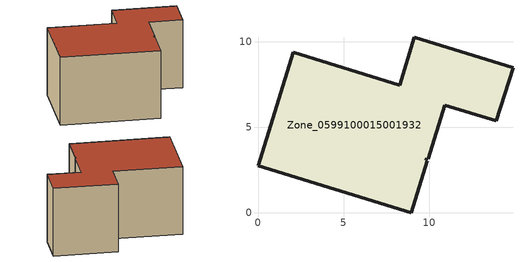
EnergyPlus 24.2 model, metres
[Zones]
Zone_0599100015001932
 floor ground (C_G): 9.84,3.2 9.8,3.08 9.89,3.06 8.94,0 0,2.77 2.05,9.38 8.26,7.46 9.13,10.27 14.88,8.49 13.91,5.37 10.89,6.3 9.93,3.18 z0.81
 wall outside (C_F): 13.91,5.37 14.88,8.49 9.13,10.27 8.26,7.46 2.05,9.38 0,2.77 8.94,0 9.89,3.06 9.8,3.08 9.84,3.2 9.93,3.18 10.89,6.3 13.91,5.37 z0.81:7.56
 roof outside (C_R): 9.8,3.08 9.84,3.2 9.93,3.18 10.89,6.3 13.91,5.37 14.88,8.49 9.13,10.27 8.26,7.46 2.05,9.38 0,2.77 8.94,0 9.89,3.06 z7.56
[BUILDING]
Pand.0599100015001932: North Axis=0; Terrain=City; Loads Convergence Tolerance Value=0.04; Temperature Convergence Tolerance Value=0.4; Solar Distribution=FullExterior; Maximum Number of Warmup Days=25; Minimum Number of Warmup Days=1
[Site:Location]
Rotterdam.The.Hague.AP_ZH_NLD Design_Conditions: Latitude=51.96; Longitude=4.45; Time Zone=1; Elevation=-4.5
[SITE:GROUNDTEMPERATURE:BUILDINGSURFACE]
18, 18, 18, 18, 18, 18, 18, 18, 18, 18, 18, 18
[MATERIAL] Thermal Absorptance=0.9; Solar Absorptance=0.7; Visible Absorptance=0.7
Name | Roughness | Thickness | Conductivity | Density | Specific Heat
G.D.1975-1991 | MediumSmooth | 0.15 | 0.288461 | 540 | 1210
F.D.1975-1991 | Rough | 0.3 | 0.230769 | 1920 | 840
R.D.1975-1991 | MediumRough | 0.2 | 0.153846 | 1500 | 1000
[CONSTRUCTION]
C_G: G.D.1975-1991
C_F: F.D.1975-1991
C_R: R.D.1975-1991
[ZONE]
Zone_0599100015001932: Type=1; Multiplier=1; Ceiling Height=Autocalculate; Volume=Autocalculate; Floor Area=autocalculate; Part of Total Floor Area=Yes
[ZONEINFILTRATION:DESIGNFLOWRATE]
Infil_Zone_0599100015001932: Zone or ZoneList or Space or SpaceList=Zone_0599100015001932; Schedule=AlwaysOn; Design Flow Rate Calculation Method=Flow/Area; Flow Rate per Floor Area=0.0042; Constant Term Coefficient=1; Temperature Term Coefficient=0; Velocity Term Coefficient=0; Velocity Squared Term Coefficient=0
[HVACTEMPLATE:ZONE:IDEALLOADSAIRSYSTEM]
Zone_0599100015001932: Maximum Heating Supply Air Temperature=50; Minimum Cooling Supply Air Temperature=13; Maximum Heating Supply Air Humidity Ratio=0.0156; Minimum Cooling Supply Air Humidity Ratio=0.0077; Heating Limit=NoLimit; Cooling Limit=NoLimit; Dehumidification Control Type=ConstantSensibleHeatRatio; Cooling Sensible Heat Ratio=0.7; Dehumidification Setpoint=60; Humidification Control Type=None; Humidification Setpoint=30; Outdoor Air Method=None; Outdoor Air Flow Rate per Person=0.00944; Outdoor Air Flow Rate per Zone Floor Area=0; Outdoor Air Flow Rate per Zone=0; Demand Controlled Ventilation Type=None; Outdoor Air Economizer Type=NoEconomizer; Heat Recovery Type=None; Sensible Heat Recovery Effectiveness=0.7; Latent Heat Recovery Effectiveness=0.65
[ZONECONTROL:THERMOSTAT]
ThermostatControl_Zone_0599100015001932: Zone or ZoneList=Zone_0599100015001932; Control Type Schedule=DualSetpointControlType; Control 1=Thermostat_Zone_0599100015001932; Temperature Difference Between Cutout And Setpoint=0
[THERMOSTATSETPOINT:DUALSETPOINT]
Thermostat_Zone_0599100015001932: Heating Setpoint Temperature Schedule=HeatingSetpoint_Zone_0599100015001932; Cooling Setpoint Temperature Schedule=CoolingSetpoint_Zone_0599100015001932
[SCHEDULE:COMPACT]
HeatingSetpoint_Zone_0599100015001932: Through: 12/31, For: AllDays, Until: 24:00, 21
CoolingSetpoint_Zone_0599100015001932: Through: 12/31, For: AllDays, Until: 24:00, 24
DualSetpointControlType: Through: 12/31, For: AllDays, Until: 24:00, 4
AlwaysOn: Through: 12/31, For: AllDays, Until: 24:00, 1
